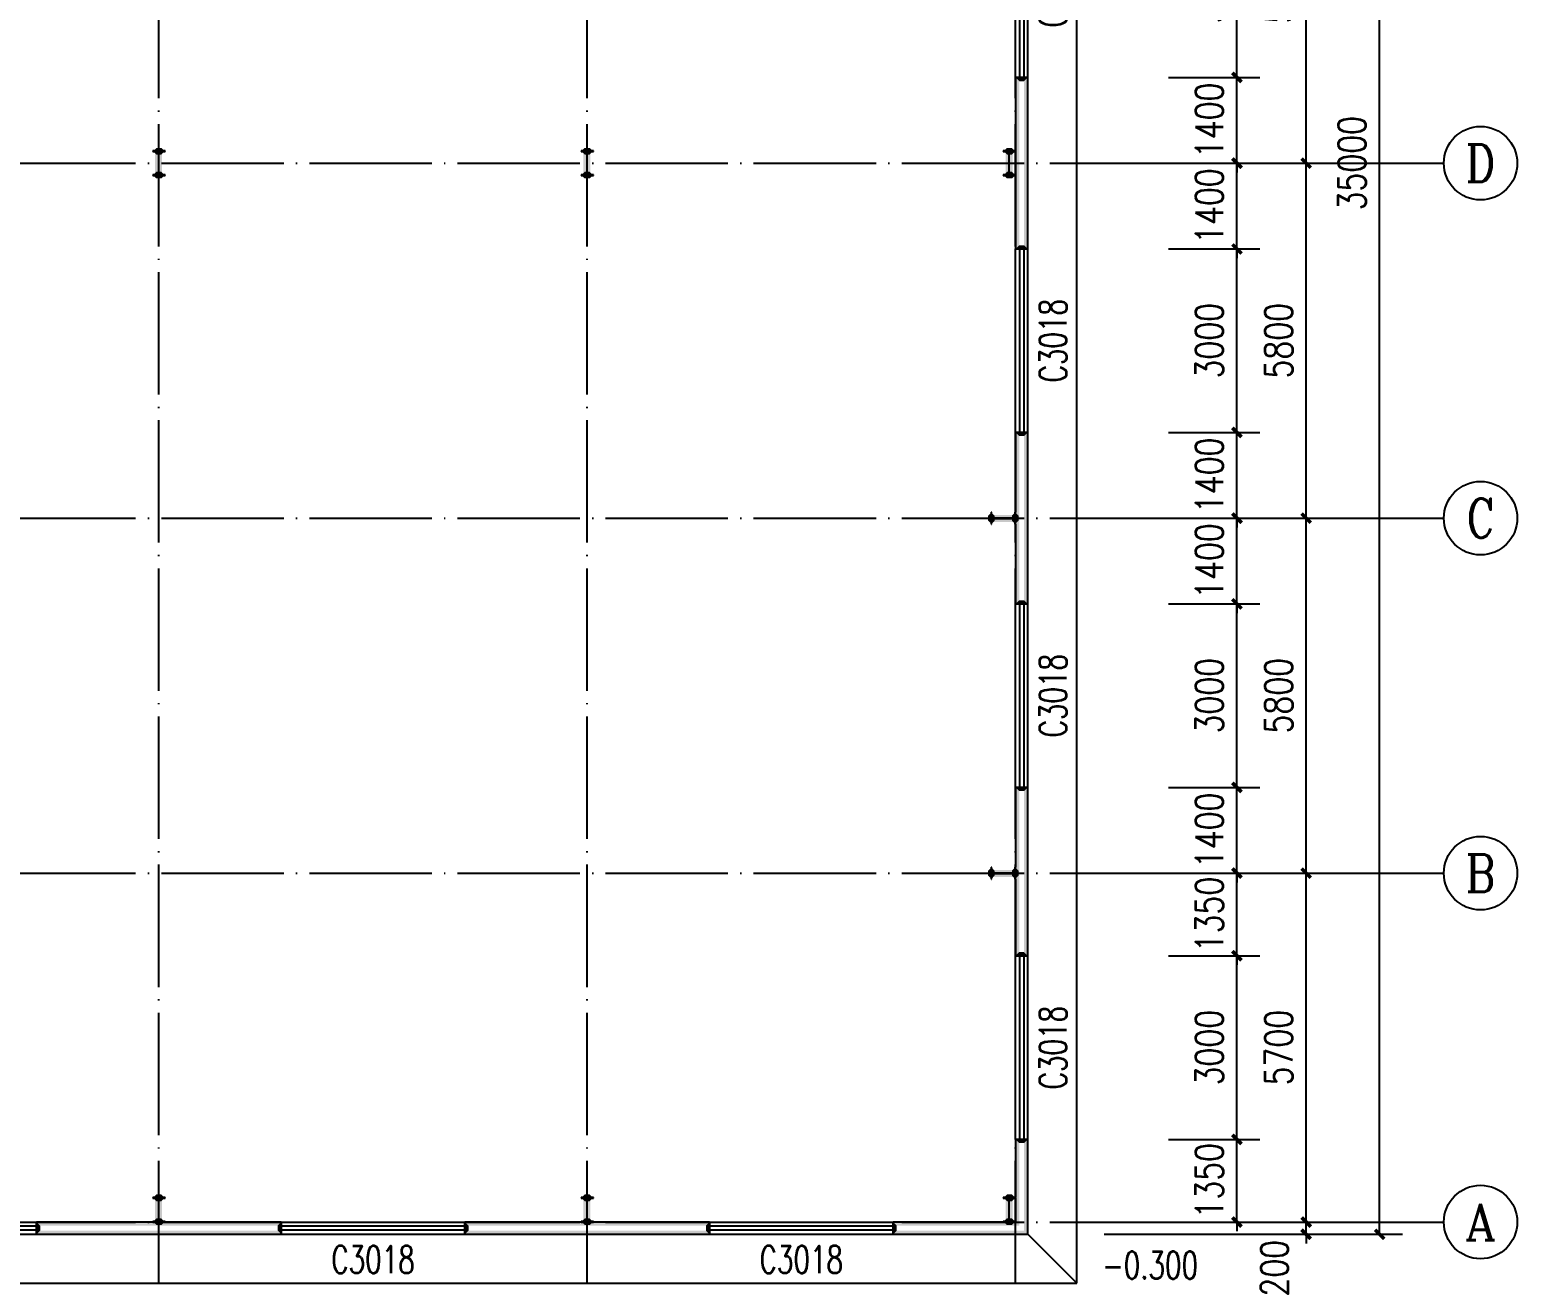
# Model space of a CAD drawing. Extents: x -21908402 to 2004492, y 83987 to 5079726.
# Drawn here: x 1859380 to 1883691, y 347578 to 368058 of the extents above; entities that cross this region are included whole.
import ezdxf
from ezdxf.enums import TextEntityAlignment as Align

# ---------------------------------------------------------------- set-up
doc = ezdxf.new("R2010")
doc.units = 0
doc.header["$LTSCALE"] = 1000
doc.linetypes.add('DOTE', pattern=[2.42, 2, -0.2, 0.02, -0.2])
doc.layers.get('0').update_dxf_attribs({"linetype": 'CONTINUOUS'})
doc.layers.get('DEFPOINTS').update_dxf_attribs({"linetype": 'CONTINUOUS'})
for name, color, linetype in [('AXIS', 3, 'CONTINUOUS'), ('AXIS_TEXT', 7, 'CONTINUOUS'), ('COLUMN', 9, 'CONTINUOUS'), ('DOTE', 1, 'DOTE'), ('GROUND', 2, 'CONTINUOUS'), ('PUB_DIM', 3, 'CONTINUOUS'), ('PUB_TEXT', 7, 'CONTINUOUS'), ('PUB_WALL', 9, 'CONTINUOUS'), ('WALL', 6, 'CONTINUOUS'), ('WINDOW', 94, 'CONTINUOUS'), ('WINDOW_TEXT', 7, 'CONTINUOUS')]:
    doc.layers.add(name, color=color, linetype=linetype)
doc.styles.add('_TCH_AXIS', font='COMPLEX', dxfattribs={"bigfont": 'GBCBIG'})
doc.styles.add('_TCH_DIM', font='SIMPLEX', dxfattribs={"bigfont": 'GBCBIG'})
doc.styles.add('_TCH_WINDOW', font='SIMPLEX', dxfattribs={"bigfont": 'GBCBIG'})
doc.styles.add('COMPLEX', font='COMPLEX')
doc.styles.add('DIM_FONT', font='simplex.shx', dxfattribs={"width": 0.8})
doc.dimstyles.new('DIMN150', dxfattribs={"dimscale": 1.5, "dimtxt": 300, "dimasz": 100, "dimexe": 250, "dimexo": 300, "dimgap": 150, "dimtad": 1, "dimdec": 0, "dimzin": 0, "dimtxsty": 'DIM_FONT', "dimblk": 'ARCHTICK', "dimcen": 0.09, "dimclrt": 7, "dimazin": 3, "dimtfac": 1, "dimtdec": 0, "dimtix": 1, "dimtmove": 0, "dimatfit": 3, "dimtolj": 1, "dimtzin": 0})

# ---------------------------------------------------------------- blocks, each defined once
blk = doc.blocks.new('_ARCHTICK')
at = {"color": 0, "linetype": 'BYBLOCK', "const_width": 0.4}
blk.add_lwpolyline([(-0.5, -0.5), (0.5, 0.5)], dxfattribs=at)
blk = doc.blocks.new('*D325')
at = {"layer": 'DEFPOINTS', "color": 0}
for p in [(1877541, 349928), (1879110, 349928), (1877541, 348578)]:
    blk.add_point(p, dxfattribs=at)
at = {"layer": 'PUB_DIM', "color": 0}
for p, q in [((1879110, 349928), (1879110, 350078)), ((1877991, 349928), (1879485, 349928)), ((1879110, 348578), (1879110, 349928)), ((1877991, 348578), (1879485, 348578)), ((1879110, 348578), (1879110, 348428))]:
    blk.add_line(p, q, dxfattribs=at)
at = {"layer": 'PUB_DIM', "color": 0, "xscale": 150, "yscale": 150, "zscale": 150}
for p, rotation in [((1879110, 349928), 270), ((1879110, 348578), 90)]:
    blk.add_blockref('_ARCHTICK', p, dxfattribs=dict(at, rotation=rotation))
at = {"layer": 'PUB_DIM', "color": 7, "insert": (1878660, 349253), "char_height": 450, "attachment_point": 5, "rotation": 90, "style": 'DIM_FONT'}
blk.add_mtext('\\A1;1350', dxfattribs=at)
blk = doc.blocks.new('*D326')
at = {"layer": 'DEFPOINTS', "color": 0}
for p in [(1877541, 352928), (1879110, 352928), (1877541, 349928)]:
    blk.add_point(p, dxfattribs=at)
at = {"layer": 'PUB_DIM', "color": 0}
for p, q in [((1877991, 352928), (1879485, 352928)), ((1879110, 349928), (1879110, 352928)), ((1877991, 349928), (1879485, 349928))]:
    blk.add_line(p, q, dxfattribs=at)
at = {"layer": 'PUB_DIM', "color": 0, "xscale": 150, "yscale": 150, "zscale": 150}
for p, rotation in [((1879110, 352928), 90), ((1879110, 349928), 270)]:
    blk.add_blockref('_ARCHTICK', p, dxfattribs=dict(at, rotation=rotation))
at = {"layer": 'PUB_DIM', "color": 7, "insert": (1878660, 351428), "char_height": 450, "attachment_point": 5, "rotation": 90, "style": 'DIM_FONT'}
blk.add_mtext('\\A1;3000', dxfattribs=at)
blk = doc.blocks.new('*D327')
at = {"layer": 'DEFPOINTS', "color": 0}
for p in [(1877541, 354278), (1879110, 354278), (1877541, 352928)]:
    blk.add_point(p, dxfattribs=at)
at = {"layer": 'PUB_DIM', "color": 0}
for p, q in [((1877991, 354278), (1879485, 354278)), ((1879110, 354278), (1879110, 354428)), ((1879110, 352928), (1879110, 354278)), ((1877991, 352928), (1879485, 352928)), ((1879110, 352928), (1879110, 352778))]:
    blk.add_line(p, q, dxfattribs=at)
at = {"layer": 'PUB_DIM', "color": 0, "xscale": 150, "yscale": 150, "zscale": 150}
for p, rotation in [((1879110, 354278), 270), ((1879110, 352928), 90)]:
    blk.add_blockref('_ARCHTICK', p, dxfattribs=dict(at, rotation=rotation))
at = {"layer": 'PUB_DIM', "color": 7, "insert": (1878660, 353603), "char_height": 450, "attachment_point": 5, "rotation": 90, "style": 'DIM_FONT'}
blk.add_mtext('\\A1;1350', dxfattribs=at)
blk = doc.blocks.new('*D328')
at = {"layer": 'DEFPOINTS', "color": 0}
for p in [(1877541, 355678), (1879110, 355678), (1877541, 354278)]:
    blk.add_point(p, dxfattribs=at)
at = {"layer": 'PUB_DIM', "color": 0}
for p, q in [((1877991, 355678), (1879485, 355678)), ((1879110, 355678), (1879110, 355828)), ((1879110, 354278), (1879110, 355678)), ((1877991, 354278), (1879485, 354278)), ((1879110, 354278), (1879110, 354128))]:
    blk.add_line(p, q, dxfattribs=at)
at = {"layer": 'PUB_DIM', "color": 0, "xscale": 150, "yscale": 150, "zscale": 150}
for p, rotation in [((1879110, 355678), 270), ((1879110, 354278), 90)]:
    blk.add_blockref('_ARCHTICK', p, dxfattribs=dict(at, rotation=rotation))
at = {"layer": 'PUB_DIM', "color": 7, "insert": (1878660, 354978), "char_height": 450, "attachment_point": 5, "rotation": 90, "style": 'DIM_FONT'}
blk.add_mtext('\\A1;1400', dxfattribs=at)
blk = doc.blocks.new('*D329')
at = {"layer": 'DEFPOINTS', "color": 0}
for p in [(1877541, 358678), (1879110, 358678), (1877541, 355678)]:
    blk.add_point(p, dxfattribs=at)
at = {"layer": 'PUB_DIM', "color": 0}
for p, q in [((1877991, 358678), (1879485, 358678)), ((1879110, 355678), (1879110, 358678)), ((1877991, 355678), (1879485, 355678))]:
    blk.add_line(p, q, dxfattribs=at)
at = {"layer": 'PUB_DIM', "color": 0, "xscale": 150, "yscale": 150, "zscale": 150}
for p, rotation in [((1879110, 358678), 90), ((1879110, 355678), 270)]:
    blk.add_blockref('_ARCHTICK', p, dxfattribs=dict(at, rotation=rotation))
at = {"layer": 'PUB_DIM', "color": 7, "insert": (1878660, 357178), "char_height": 450, "attachment_point": 5, "rotation": 90, "style": 'DIM_FONT'}
blk.add_mtext('\\A1;3000', dxfattribs=at)
blk = doc.blocks.new('*D330')
at = {"layer": 'DEFPOINTS', "color": 0}
for p in [(1877541, 360078), (1879110, 360078), (1877541, 358678)]:
    blk.add_point(p, dxfattribs=at)
at = {"layer": 'PUB_DIM', "color": 0}
for p, q in [((1877991, 360078), (1879485, 360078)), ((1879110, 360078), (1879110, 360228)), ((1879110, 358678), (1879110, 360078)), ((1877991, 358678), (1879485, 358678)), ((1879110, 358678), (1879110, 358528))]:
    blk.add_line(p, q, dxfattribs=at)
at = {"layer": 'PUB_DIM', "color": 0, "xscale": 150, "yscale": 150, "zscale": 150}
for p, rotation in [((1879110, 360078), 270), ((1879110, 358678), 90)]:
    blk.add_blockref('_ARCHTICK', p, dxfattribs=dict(at, rotation=rotation))
at = {"layer": 'PUB_DIM', "color": 7, "insert": (1878660, 359378), "char_height": 450, "attachment_point": 5, "rotation": 90, "style": 'DIM_FONT'}
blk.add_mtext('\\A1;1400', dxfattribs=at)
blk = doc.blocks.new('*D331')
at = {"layer": 'DEFPOINTS', "color": 0}
for p in [(1877541, 361478), (1879110, 361478), (1877541, 360078)]:
    blk.add_point(p, dxfattribs=at)
at = {"layer": 'PUB_DIM', "color": 0}
for p, q in [((1879110, 361478), (1879110, 361628)), ((1877991, 361478), (1879485, 361478)), ((1879110, 360078), (1879110, 361478)), ((1877991, 360078), (1879485, 360078)), ((1879110, 360078), (1879110, 359928))]:
    blk.add_line(p, q, dxfattribs=at)
at = {"layer": 'PUB_DIM', "color": 0, "xscale": 150, "yscale": 150, "zscale": 150}
for p, rotation in [((1879110, 361478), 270), ((1879110, 360078), 90)]:
    blk.add_blockref('_ARCHTICK', p, dxfattribs=dict(at, rotation=rotation))
at = {"layer": 'PUB_DIM', "color": 7, "insert": (1878660, 360778), "char_height": 450, "attachment_point": 5, "rotation": 90, "style": 'DIM_FONT'}
blk.add_mtext('\\A1;1400', dxfattribs=at)
blk = doc.blocks.new('*D332')
at = {"layer": 'DEFPOINTS', "color": 0}
for p in [(1877541, 364478), (1879110, 364478), (1877541, 361478)]:
    blk.add_point(p, dxfattribs=at)
at = {"layer": 'PUB_DIM', "color": 0}
for p, q in [((1877991, 364478), (1879485, 364478)), ((1879110, 361478), (1879110, 364478)), ((1877991, 361478), (1879485, 361478))]:
    blk.add_line(p, q, dxfattribs=at)
at = {"layer": 'PUB_DIM', "color": 0, "xscale": 150, "yscale": 150, "zscale": 150}
for p, rotation in [((1879110, 364478), 90), ((1879110, 361478), 270)]:
    blk.add_blockref('_ARCHTICK', p, dxfattribs=dict(at, rotation=rotation))
at = {"layer": 'PUB_DIM', "color": 7, "insert": (1878660, 362978), "char_height": 450, "attachment_point": 5, "rotation": 90, "style": 'DIM_FONT'}
blk.add_mtext('\\A1;3000', dxfattribs=at)
blk = doc.blocks.new('*D333')
at = {"layer": 'DEFPOINTS', "color": 0}
for p in [(1877541, 365878), (1879110, 365878), (1877541, 364478)]:
    blk.add_point(p, dxfattribs=at)
at = {"layer": 'PUB_DIM', "color": 0}
for p, q in [((1879110, 365878), (1879110, 366028)), ((1877991, 365878), (1879485, 365878)), ((1879110, 364478), (1879110, 365878)), ((1877991, 364478), (1879485, 364478)), ((1879110, 364478), (1879110, 364328))]:
    blk.add_line(p, q, dxfattribs=at)
at = {"layer": 'PUB_DIM', "color": 0, "xscale": 150, "yscale": 150, "zscale": 150}
for p, rotation in [((1879110, 365878), 270), ((1879110, 364478), 90)]:
    blk.add_blockref('_ARCHTICK', p, dxfattribs=dict(at, rotation=rotation))
at = {"layer": 'PUB_DIM', "color": 7, "insert": (1878660, 365178), "char_height": 450, "attachment_point": 5, "rotation": 90, "style": 'DIM_FONT'}
blk.add_mtext('\\A1;1400', dxfattribs=at)
blk = doc.blocks.new('*D334')
at = {"layer": 'DEFPOINTS', "color": 0}
for p in [(1877541, 367278), (1879110, 367278), (1877541, 365878)]:
    blk.add_point(p, dxfattribs=at)
at = {"layer": 'PUB_DIM', "color": 0}
for p, q in [((1879110, 367278), (1879110, 367428)), ((1877991, 367278), (1879485, 367278)), ((1879110, 365878), (1879110, 367278)), ((1877991, 365878), (1879485, 365878)), ((1879110, 365878), (1879110, 365728))]:
    blk.add_line(p, q, dxfattribs=at)
at = {"layer": 'PUB_DIM', "color": 0, "xscale": 150, "yscale": 150, "zscale": 150}
for p, rotation in [((1879110, 367278), 270), ((1879110, 365878), 90)]:
    blk.add_blockref('_ARCHTICK', p, dxfattribs=dict(at, rotation=rotation))
at = {"layer": 'PUB_DIM', "color": 7, "insert": (1878660, 366578), "char_height": 450, "attachment_point": 5, "rotation": 90, "style": 'DIM_FONT'}
blk.add_mtext('\\A1;1400', dxfattribs=at)
blk = doc.blocks.new('*D335')
at = {"layer": 'DEFPOINTS', "color": 0}
for p in [(1877541, 370278), (1879110, 370278), (1877541, 367278)]:
    blk.add_point(p, dxfattribs=at)
at = {"layer": 'PUB_DIM', "color": 0}
for p, q in [((1877991, 370278), (1879485, 370278)), ((1879110, 367278), (1879110, 370278)), ((1877991, 367278), (1879485, 367278))]:
    blk.add_line(p, q, dxfattribs=at)
at = {"layer": 'PUB_DIM', "color": 0, "xscale": 150, "yscale": 150, "zscale": 150}
for p, rotation in [((1879110, 370278), 90), ((1879110, 367278), 270)]:
    blk.add_blockref('_ARCHTICK', p, dxfattribs=dict(at, rotation=rotation))
at = {"layer": 'PUB_DIM', "color": 7, "insert": (1878660, 368778), "char_height": 450, "attachment_point": 5, "rotation": 90, "style": 'DIM_FONT'}
blk.add_mtext('\\A1;3000', dxfattribs=at)
blk = doc.blocks.new('*D370')
at = {"layer": 'AXIS', "color": 0}
for p, q in [((1880241, 348578), (1880241, 348728)), ((1876941, 348578), (1880616, 348578)), ((1876941, 348378), (1880616, 348378)), ((1880241, 348378), (1880241, 348578)), ((1880241, 348378), (1880241, 348228))]:
    blk.add_line(p, q, dxfattribs=at)
at = {"layer": 'DEFPOINTS', "color": 0}
for p in [(1876491, 348578), (1876491, 348378), (1880241, 348578)]:
    blk.add_point(p, dxfattribs=at)
at = {"layer": 'AXIS', "color": 0, "xscale": 150, "yscale": 150, "zscale": 150}
for p, rotation in [((1880241, 348578), 270), ((1880241, 348378), 90)]:
    blk.add_blockref('_ARCHTICK', p, dxfattribs=dict(at, rotation=rotation))
at = {"layer": 'AXIS', "color": 7, "insert": (1879723, 347823), "char_height": 450, "attachment_point": 5, "rotation": 90, "style": 'DIM_FONT'}
blk.add_mtext('\\A1;200', dxfattribs=at)
blk = doc.blocks.new('*D371')
at = {"layer": 'AXIS', "color": 0}
for p, q in [((1876941, 354278), (1880616, 354278)), ((1880241, 348578), (1880241, 354278)), ((1876941, 348578), (1880616, 348578))]:
    blk.add_line(p, q, dxfattribs=at)
at = {"layer": 'DEFPOINTS', "color": 0}
for p in [(1876491, 354278), (1880241, 354278), (1876491, 348578)]:
    blk.add_point(p, dxfattribs=at)
at = {"layer": 'AXIS', "color": 0, "xscale": 150, "yscale": 150, "zscale": 150}
for p, rotation in [((1880241, 354278), 90), ((1880241, 348578), 270)]:
    blk.add_blockref('_ARCHTICK', p, dxfattribs=dict(at, rotation=rotation))
at = {"layer": 'AXIS', "color": 7, "insert": (1879791, 351428), "char_height": 450, "attachment_point": 5, "rotation": 90, "style": 'DIM_FONT'}
blk.add_mtext('\\A1;5700', dxfattribs=at)
blk = doc.blocks.new('*D372')
at = {"layer": 'AXIS', "color": 0}
for p, q in [((1876941, 360078), (1880616, 360078)), ((1880241, 354278), (1880241, 360078)), ((1876941, 354278), (1880616, 354278))]:
    blk.add_line(p, q, dxfattribs=at)
at = {"layer": 'DEFPOINTS', "color": 0}
for p in [(1876491, 360078), (1880241, 360078), (1876491, 354278)]:
    blk.add_point(p, dxfattribs=at)
at = {"layer": 'AXIS', "color": 0, "xscale": 150, "yscale": 150, "zscale": 150}
for p, rotation in [((1880241, 360078), 90), ((1880241, 354278), 270)]:
    blk.add_blockref('_ARCHTICK', p, dxfattribs=dict(at, rotation=rotation))
at = {"layer": 'AXIS', "color": 7, "insert": (1879791, 357178), "char_height": 450, "attachment_point": 5, "rotation": 90, "style": 'DIM_FONT'}
blk.add_mtext('\\A1;5800', dxfattribs=at)
blk = doc.blocks.new('*D373')
at = {"layer": 'AXIS', "color": 0}
for p, q in [((1876941, 365878), (1880616, 365878)), ((1880241, 360078), (1880241, 365878)), ((1876941, 360078), (1880616, 360078))]:
    blk.add_line(p, q, dxfattribs=at)
at = {"layer": 'DEFPOINTS', "color": 0}
for p in [(1876491, 365878), (1880241, 365878), (1876491, 360078)]:
    blk.add_point(p, dxfattribs=at)
at = {"layer": 'AXIS', "color": 0, "xscale": 150, "yscale": 150, "zscale": 150}
for p, rotation in [((1880241, 365878), 90), ((1880241, 360078), 270)]:
    blk.add_blockref('_ARCHTICK', p, dxfattribs=dict(at, rotation=rotation))
at = {"layer": 'AXIS', "color": 7, "insert": (1879791, 362978), "char_height": 450, "attachment_point": 5, "rotation": 90, "style": 'DIM_FONT'}
blk.add_mtext('\\A1;5800', dxfattribs=at)
blk = doc.blocks.new('*D374')
at = {"layer": 'AXIS', "color": 0}
for p, q in [((1876941, 371678), (1880616, 371678)), ((1880241, 365878), (1880241, 371678)), ((1876941, 365878), (1880616, 365878))]:
    blk.add_line(p, q, dxfattribs=at)
at = {"layer": 'DEFPOINTS', "color": 0}
for p in [(1876491, 371678), (1880241, 371678), (1876491, 365878)]:
    blk.add_point(p, dxfattribs=at)
at = {"layer": 'AXIS', "color": 0, "xscale": 150, "yscale": 150, "zscale": 150}
for p, rotation in [((1880241, 371678), 90), ((1880241, 365878), 270)]:
    blk.add_blockref('_ARCHTICK', p, dxfattribs=dict(at, rotation=rotation))
at = {"layer": 'AXIS', "color": 7, "insert": (1879791, 368778), "char_height": 450, "attachment_point": 5, "rotation": 90, "style": 'DIM_FONT'}
blk.add_mtext('\\A1;5800', dxfattribs=at)
blk = doc.blocks.new('*D378')
at = {"layer": 'AXIS', "color": 0}
for p, q in [((1876941, 383378), (1881816, 383378)), ((1881441, 348378), (1881441, 383378)), ((1876941, 348378), (1881816, 348378))]:
    blk.add_line(p, q, dxfattribs=at)
at = {"layer": 'DEFPOINTS', "color": 0}
for p in [(1876491, 383378), (1881441, 383378), (1876491, 348378)]:
    blk.add_point(p, dxfattribs=at)
at = {"layer": 'AXIS', "color": 0, "xscale": 150, "yscale": 150, "zscale": 150}
for p, rotation in [((1881441, 383378), 90), ((1881441, 348378), 270)]:
    blk.add_blockref('_ARCHTICK', p, dxfattribs=dict(at, rotation=rotation))
at = {"layer": 'AXIS', "color": 7, "insert": (1880991, 365878), "char_height": 450, "attachment_point": 5, "rotation": 90, "style": 'DIM_FONT'}
blk.add_mtext('\\A1;35000', dxfattribs=at)
blk = doc.blocks.new('_AXISO')
blk.add_circle((0, 0), 0.5)
at = {"layer": 'AXIS_TEXT', "style": 'COMPLEX', "width": 1.041667}
blk.add_attdef('A', text='', height=0.56, dxfattribs=at).set_placement((-0.25, -0.28), (0.25, -0.28), align=Align.FIT)
blk = doc.blocks.new('$WINLIB2D$00000001')
at = {"color": 0}
for points in [[(-0.5, 0.5), (-0.5, -0.5)], [(-0.5, 0.5), (0.5, 0.5)], [(0.5, -0.5), (0.5, 0.5)], [(0.5, 0.1667), (-0.5, 0.1667)], [(0.5, -0.1667), (-0.5, -0.1667)], [(-0.5, -0.5), (0.5, -0.5)]]:
    blk.add_lwpolyline(points, dxfattribs=at)

msp = doc.modelspace()

# ---------------------------------------------------------------- hatches: boundary and pattern name
at = {"layer": 'COLUMN'}
for points in [[(1861391, 366078.4), (1861391, 366068.4), (1861451, 366128.4), (1861451, 366018.4)], [(1861391, 366068.4), (1861478.8, 366068.4), (1861503.7, 366128.4), (1861451, 366128.4)], [(1861489.8, 366063.4), (1861494.8, 366068.4), (1861470, 366128.4), (1861429.8, 366088.3)], [(1861494.8, 366068.4), (1861591, 366068.4), (1861531, 366128.4), (1861470, 366128.4)], [(1861478.8, 366068.4), (1861483.8, 366063.4), (1861543.8, 366088.3), (1861503.7, 366128.4)], [(1861591, 366068.4), (1861591, 366078.4), (1861531, 366018.4), (1861531, 366128.4)], [(1868391, 366078.4), (1868391, 366068.4), (1868451, 366128.4), (1868451, 366018.4)], [(1868391, 366068.4), (1868478.8, 366068.4), (1868503.7, 366128.4), (1868451, 366128.4)], [(1868489.8, 366063.4), (1868494.8, 366068.4), (1868470, 366128.4), (1868429.8, 366088.3)], [(1868494.8, 366068.4), (1868591, 366068.4), (1868531, 366128.4), (1868470, 366128.4)], [(1868478.8, 366068.4), (1868483.8, 366063.4), (1868543.8, 366088.3), (1868503.7, 366128.4)], [(1868591, 366068.4), (1868591, 366078.4), (1868531, 366018.4), (1868531, 366128.4)], [(1875291, 366078.4), (1875291, 366068.4), (1875351, 366128.4), (1875351, 366018.4)], [(1875291, 366068.4), (1875378.8, 366068.4), (1875403.7, 366128.4), (1875351, 366128.4)], [(1875389.8, 366063.4), (1875394.8, 366068.4), (1875370, 366128.4), (1875329.8, 366088.3)], [(1875394.8, 366068.4), (1875491, 366068.4), (1875431, 366128.4), (1875370, 366128.4)], [(1875378.8, 366068.4), (1875383.8, 366063.4), (1875443.8, 366088.3), (1875403.7, 366128.4)], [(1875491, 366068.4), (1875491, 366078.4), (1875431, 366018.4), (1875431, 366128.4)], [(1861591, 366078.4), (1861391, 366078.4), (1861451, 366018.4), (1861531, 366018.4)], [(1861489.8, 365693.4), (1861489.8, 366063.4), (1861429.8, 366088.3), (1861429.8, 365668.6)], [(1861483.8, 366063.4), (1861483.8, 365693.4), (1861543.8, 365668.6), (1861543.8, 366088.3)], [(1868591, 366078.4), (1868391, 366078.4), (1868451, 366018.4), (1868531, 366018.4)], [(1868489.8, 365693.4), (1868489.8, 366063.4), (1868429.8, 366088.3), (1868429.8, 365668.6)], [(1868483.8, 366063.4), (1868483.8, 365693.4), (1868543.8, 365668.6), (1868543.8, 366088.3)], [(1875491, 366078.4), (1875291, 366078.4), (1875351, 366018.4), (1875431, 366018.4)], [(1875389.8, 365693.4), (1875389.8, 366063.4), (1875329.8, 366088.3), (1875329.8, 365668.6)], [(1875383.8, 366063.4), (1875383.8, 365693.4), (1875443.8, 365668.6), (1875443.8, 366088.3)], [(1861391, 365678.4), (1861591, 365678.4), (1861531, 365738.4), (1861451, 365738.4)], [(1861391, 365688.4), (1861391, 365678.4), (1861451, 365738.4), (1861451, 365628.4)], [(1861478.8, 365688.4), (1861391, 365688.4), (1861451, 365628.4), (1861503.7, 365628.4)], [(1861494.8, 365688.4), (1861489.8, 365693.4), (1861429.8, 365668.6), (1861470, 365628.4)], [(1861591, 365688.4), (1861494.8, 365688.4), (1861470, 365628.4), (1861531, 365628.4)], [(1861483.8, 365693.4), (1861478.8, 365688.4), (1861503.7, 365628.4), (1861543.8, 365668.6)], [(1861591, 365678.4), (1861591, 365688.4), (1861531, 365628.4), (1861531, 365738.4)], [(1868391, 365678.4), (1868591, 365678.4), (1868531, 365738.4), (1868451, 365738.4)], [(1868391, 365688.4), (1868391, 365678.4), (1868451, 365738.4), (1868451, 365628.4)], [(1868478.8, 365688.4), (1868391, 365688.4), (1868451, 365628.4), (1868503.7, 365628.4)], [(1868494.8, 365688.4), (1868489.8, 365693.4), (1868429.8, 365668.6), (1868470, 365628.4)], [(1868591, 365688.4), (1868494.8, 365688.4), (1868470, 365628.4), (1868531, 365628.4)], [(1868483.8, 365693.4), (1868478.8, 365688.4), (1868503.7, 365628.4), (1868543.8, 365668.6)], [(1868591, 365678.4), (1868591, 365688.4), (1868531, 365628.4), (1868531, 365738.4)], [(1875291, 365678.4), (1875491, 365678.4), (1875431, 365738.4), (1875351, 365738.4)], [(1875291, 365688.4), (1875291, 365678.4), (1875351, 365738.4), (1875351, 365628.4)], [(1875378.8, 365688.4), (1875291, 365688.4), (1875351, 365628.4), (1875403.7, 365628.4)], [(1875394.8, 365688.4), (1875389.8, 365693.4), (1875329.8, 365668.6), (1875370, 365628.4)], [(1875491, 365688.4), (1875394.8, 365688.4), (1875370, 365628.4), (1875431, 365628.4)], [(1875383.8, 365693.4), (1875378.8, 365688.4), (1875403.7, 365628.4), (1875443.8, 365668.6)], [(1875491, 365678.4), (1875491, 365688.4), (1875431, 365628.4), (1875431, 365738.4)], [(1875101, 360082.3), (1875101, 360178.4), (1875041, 360118.4), (1875041, 360057.4)], [(1875101, 360178.4), (1875091, 360178.4), (1875151, 360118.4), (1875041, 360118.4)], [(1875101, 360066.3), (1875106, 360071.3), (1875081.1, 360131.3), (1875041, 360091.1)], [(1875101, 359978.4), (1875101, 360066.3), (1875041, 360091.1), (1875041, 360038.4)], [(1875106, 360077.3), (1875101, 360082.3), (1875041, 360057.4), (1875081.1, 360017.3)], [(1875106, 360071.3), (1875476, 360071.3), (1875500.8, 360131.3), (1875081.1, 360131.3)], [(1875476, 360077.3), (1875106, 360077.3), (1875081.1, 360017.3), (1875500.8, 360017.3)], [(1875091, 360178.4), (1875091, 359978.4), (1875151, 360038.4), (1875151, 360118.4)], [(1875491, 359978.4), (1875491, 360178.4), (1875431, 360118.4), (1875431, 360038.4)], [(1875491, 360178.4), (1875481, 360178.4), (1875541, 360118.4), (1875431, 360118.4)], [(1875476, 360071.3), (1875481, 360066.3), (1875541, 360091.1), (1875500.8, 360131.3)], [(1875481, 360082.3), (1875476, 360077.3), (1875500.8, 360017.3), (1875541, 360057.4)], [(1875481, 360178.4), (1875481, 360082.3), (1875541, 360057.4), (1875541, 360118.4)], [(1875481, 360066.3), (1875481, 359978.4), (1875541, 360038.4), (1875541, 360091.1)], [(1875091, 359978.4), (1875101, 359978.4), (1875041, 360038.4), (1875151, 360038.4)], [(1875481, 359978.4), (1875491, 359978.4), (1875431, 360038.4), (1875541, 360038.4)], [(1875101, 354282.3), (1875101, 354378.4), (1875041, 354318.4), (1875041, 354257.4)], [(1875101, 354378.4), (1875091, 354378.4), (1875151, 354318.4), (1875041, 354318.4)], [(1875101, 354266.3), (1875106, 354271.3), (1875081.1, 354331.3), (1875041, 354291.1)], [(1875101, 354178.4), (1875101, 354266.3), (1875041, 354291.1), (1875041, 354238.4)], [(1875106, 354277.3), (1875101, 354282.3), (1875041, 354257.4), (1875081.1, 354217.3)], [(1875091, 354178.4), (1875101, 354178.4), (1875041, 354238.4), (1875151, 354238.4)], [(1875106, 354271.3), (1875476, 354271.3), (1875500.8, 354331.3), (1875081.1, 354331.3)], [(1875476, 354277.3), (1875106, 354277.3), (1875081.1, 354217.3), (1875500.8, 354217.3)], [(1875091, 354378.4), (1875091, 354178.4), (1875151, 354238.4), (1875151, 354318.4)], [(1875491, 354178.4), (1875491, 354378.4), (1875431, 354318.4), (1875431, 354238.4)], [(1875491, 354378.4), (1875481, 354378.4), (1875541, 354318.4), (1875431, 354318.4)], [(1875481, 354178.4), (1875491, 354178.4), (1875431, 354238.4), (1875541, 354238.4)], [(1875476, 354271.3), (1875481, 354266.3), (1875541, 354291.1), (1875500.8, 354331.3)], [(1875481, 354282.3), (1875476, 354277.3), (1875500.8, 354217.3), (1875541, 354257.4)], [(1875481, 354378.4), (1875481, 354282.3), (1875541, 354257.4), (1875541, 354318.4)], [(1875481, 354266.3), (1875481, 354178.4), (1875541, 354238.4), (1875541, 354291.1)], [(1861391, 348978.4), (1861391, 348968.4), (1861451, 349028.4), (1861451, 348918.4)], [(1861391, 348968.4), (1861478.8, 348968.4), (1861503.7, 349028.4), (1861451, 349028.4)], [(1861591, 348978.4), (1861391, 348978.4), (1861451, 348918.4), (1861531, 348918.4)], [(1861489.8, 348963.4), (1861494.8, 348968.4), (1861470, 349028.4), (1861429.8, 348988.3)], [(1861489.8, 348593.4), (1861489.8, 348963.4), (1861429.8, 348988.3), (1861429.8, 348568.6)], [(1861494.8, 348968.4), (1861591, 348968.4), (1861531, 349028.4), (1861470, 349028.4)], [(1861478.8, 348968.4), (1861483.8, 348963.4), (1861543.8, 348988.3), (1861503.7, 349028.4)], [(1861483.8, 348963.4), (1861483.8, 348593.4), (1861543.8, 348568.6), (1861543.8, 348988.3)], [(1861591, 348968.4), (1861591, 348978.4), (1861531, 348918.4), (1861531, 349028.4)], [(1868391, 348978.4), (1868391, 348968.4), (1868451, 349028.4), (1868451, 348918.4)], [(1868391, 348968.4), (1868478.8, 348968.4), (1868503.7, 349028.4), (1868451, 349028.4)], [(1868591, 348978.4), (1868391, 348978.4), (1868451, 348918.4), (1868531, 348918.4)], [(1868489.8, 348963.4), (1868494.8, 348968.4), (1868470, 349028.4), (1868429.8, 348988.3)], [(1868489.8, 348593.4), (1868489.8, 348963.4), (1868429.8, 348988.3), (1868429.8, 348568.6)], [(1868494.8, 348968.4), (1868591, 348968.4), (1868531, 349028.4), (1868470, 349028.4)], [(1868478.8, 348968.4), (1868483.8, 348963.4), (1868543.8, 348988.3), (1868503.7, 349028.4)], [(1868483.8, 348963.4), (1868483.8, 348593.4), (1868543.8, 348568.6), (1868543.8, 348988.3)], [(1868591, 348968.4), (1868591, 348978.4), (1868531, 348918.4), (1868531, 349028.4)], [(1875291, 348978.4), (1875291, 348968.4), (1875351, 349028.4), (1875351, 348918.4)], [(1875291, 348968.4), (1875378.8, 348968.4), (1875403.7, 349028.4), (1875351, 349028.4)], [(1875491, 348978.4), (1875291, 348978.4), (1875351, 348918.4), (1875431, 348918.4)], [(1875389.8, 348963.4), (1875394.8, 348968.4), (1875370, 349028.4), (1875329.8, 348988.3)], [(1875389.8, 348593.4), (1875389.8, 348963.4), (1875329.8, 348988.3), (1875329.8, 348568.6)], [(1875394.8, 348968.4), (1875491, 348968.4), (1875431, 349028.4), (1875370, 349028.4)], [(1875378.8, 348968.4), (1875383.8, 348963.4), (1875443.8, 348988.3), (1875403.7, 349028.4)], [(1875383.8, 348963.4), (1875383.8, 348593.4), (1875443.8, 348568.6), (1875443.8, 348988.3)], [(1875491, 348968.4), (1875491, 348978.4), (1875431, 348918.4), (1875431, 349028.4)], [(1861391, 348578.4), (1861591, 348578.4), (1861531, 348638.4), (1861451, 348638.4)], [(1861391, 348588.4), (1861391, 348578.4), (1861451, 348638.4), (1861451, 348528.4)], [(1861591, 348578.4), (1861591, 348588.4), (1861531, 348528.4), (1861531, 348638.4)], [(1868391, 348578.4), (1868591, 348578.4), (1868531, 348638.4), (1868451, 348638.4)], [(1868391, 348588.4), (1868391, 348578.4), (1868451, 348638.4), (1868451, 348528.4)], [(1868591, 348578.4), (1868591, 348588.4), (1868531, 348528.4), (1868531, 348638.4)], [(1875291, 348578.4), (1875491, 348578.4), (1875431, 348638.4), (1875351, 348638.4)], [(1875291, 348588.4), (1875291, 348578.4), (1875351, 348638.4), (1875351, 348528.4)], [(1875491, 348578.4), (1875491, 348588.4), (1875431, 348528.4), (1875431, 348638.4)], [(1861478.8, 348588.4), (1861391, 348588.4), (1861451, 348528.4), (1861503.7, 348528.4)], [(1861494.8, 348588.4), (1861489.8, 348593.4), (1861429.8, 348568.6), (1861470, 348528.4)], [(1861591, 348588.4), (1861494.8, 348588.4), (1861470, 348528.4), (1861531, 348528.4)], [(1861483.8, 348593.4), (1861478.8, 348588.4), (1861503.7, 348528.4), (1861543.8, 348568.6)], [(1868478.8, 348588.4), (1868391, 348588.4), (1868451, 348528.4), (1868503.7, 348528.4)], [(1868494.8, 348588.4), (1868489.8, 348593.4), (1868429.8, 348568.6), (1868470, 348528.4)], [(1868591, 348588.4), (1868494.8, 348588.4), (1868470, 348528.4), (1868531, 348528.4)], [(1868483.8, 348593.4), (1868478.8, 348588.4), (1868503.7, 348528.4), (1868543.8, 348568.6)], [(1875378.8, 348588.4), (1875291, 348588.4), (1875351, 348528.4), (1875403.7, 348528.4)], [(1875394.8, 348588.4), (1875389.8, 348593.4), (1875329.8, 348568.6), (1875370, 348528.4)], [(1875491, 348588.4), (1875394.8, 348588.4), (1875370, 348528.4), (1875431, 348528.4)], [(1875383.8, 348593.4), (1875378.8, 348588.4), (1875403.7, 348528.4), (1875443.8, 348568.6)]]:
    msp.add_hatch(color=256, dxfattribs=at).paths.add_polyline_path(points)
at = {"layer": 'PUB_WALL'}
for points in [[(1875691, 367278.4), (1875491, 367278.4), (1875551, 367218.4), (1875631, 367218.4)], [(1875491, 367278.4), (1875491, 364478.4), (1875551, 364538.4), (1875551, 367218.4)], [(1875691, 364478.4), (1875691, 367278.4), (1875631, 367218.4), (1875631, 364538.4)], [(1875491, 364478.4), (1875691, 364478.4), (1875631, 364538.4), (1875551, 364538.4)], [(1875691, 361478.4), (1875491, 361478.4), (1875551, 361418.4), (1875631, 361418.4)], [(1875491, 361478.4), (1875491, 360076.3), (1875551, 360076.3), (1875551, 361418.4)], [(1875691, 360076.3), (1875691, 361478.4), (1875631, 361418.4), (1875631, 360076.3)], [(1875491, 360076.3), (1875491, 358678.4), (1875551, 358738.4), (1875551, 360076.3)], [(1875691, 358678.4), (1875691, 360076.3), (1875631, 360076.3), (1875631, 358738.4)], [(1875491, 358678.4), (1875691, 358678.4), (1875631, 358738.4), (1875551, 358738.4)], [(1875691, 355678.4), (1875491, 355678.4), (1875551, 355618.4), (1875631, 355618.4)], [(1875491, 355678.4), (1875491, 354276.3), (1875551, 354276.3), (1875551, 355618.4)], [(1875691, 354276.3), (1875691, 355678.4), (1875631, 355618.4), (1875631, 354276.3)], [(1875491, 354276.3), (1875491, 352928.4), (1875551, 352988.4), (1875551, 354276.3)], [(1875691, 352928.4), (1875691, 354276.3), (1875631, 354276.3), (1875631, 352988.4)], [(1875491, 352928.4), (1875691, 352928.4), (1875631, 352988.4), (1875551, 352988.4)], [(1875691, 349928.4), (1875491, 349928.4), (1875551, 349868.4), (1875631, 349868.4)], [(1875491, 349928.4), (1875491, 348578.4), (1875551, 348518.4), (1875551, 349868.4)], [(1875691, 348378.4), (1875691, 349928.4), (1875631, 349868.4), (1875631, 348438.4)], [(1861488.9, 348578.4), (1859491, 348578.4), (1859551, 348518.4), (1861488.9, 348518.4)], [(1859491, 348578.4), (1859491, 348378.4), (1859551, 348438.4), (1859551, 348518.4)], [(1859491, 348378.4), (1861488.9, 348378.4), (1861488.9, 348438.4), (1859551, 348438.4)], [(1863491, 348578.4), (1861488.9, 348578.4), (1861488.9, 348518.4), (1863431, 348518.4)], [(1861488.9, 348378.4), (1863491, 348378.4), (1863431, 348438.4), (1861488.9, 348438.4)], [(1863491, 348378.4), (1863491, 348578.4), (1863431, 348518.4), (1863431, 348438.4)], [(1868488.9, 348578.4), (1866491, 348578.4), (1866551, 348518.4), (1868488.9, 348518.4)], [(1866491, 348578.4), (1866491, 348378.4), (1866551, 348438.4), (1866551, 348518.4)], [(1866491, 348378.4), (1868488.9, 348378.4), (1868488.9, 348438.4), (1866551, 348438.4)], [(1870491, 348578.4), (1868488.9, 348578.4), (1868488.9, 348518.4), (1870431, 348518.4)], [(1868488.9, 348378.4), (1870491, 348378.4), (1870431, 348438.4), (1868488.9, 348438.4)], [(1870491, 348378.4), (1870491, 348578.4), (1870431, 348518.4), (1870431, 348438.4)], [(1875491, 348578.4), (1873491, 348578.4), (1873551, 348518.4), (1875551, 348518.4)], [(1873491, 348578.4), (1873491, 348378.4), (1873551, 348438.4), (1873551, 348518.4)], [(1873491, 348378.4), (1875691, 348378.4), (1875631, 348438.4), (1873551, 348438.4)]]:
    msp.add_hatch(color=256, dxfattribs=at).paths.add_polyline_path(points)

# ---------------------------------------------------------------- linework, layer by layer
at = {"layer": 'AXIS'}
for p, q in [((1876491, 365878.4), (1882491, 365878.4)), ((1876491, 360078.4), (1882491, 360078.4)), ((1876491, 354278.4), (1882491, 354278.4)), ((1876491, 348578.4), (1882491, 348578.4))]:
    msp.add_line(p, q, dxfattribs=at)
at = {"layer": 'COLUMN'}
for p, q in [((1861591, 366078.4), (1861391, 366078.4)), ((1861391, 366078.4), (1861391, 366068.4)), ((1861391, 366068.4), (1861478.8, 366068.4)), ((1861478.8, 366068.4), (1861483.8, 366063.4)), ((1861483.8, 366063.4), (1861483.8, 365693.4)), ((1861489.8, 366063.4), (1861494.8, 366068.4)), ((1861489.8, 365693.4), (1861489.8, 366063.4)), ((1861494.8, 366068.4), (1861591, 366068.4)), ((1861591, 366068.4), (1861591, 366078.4)), ((1868591, 366078.4), (1868391, 366078.4)), ((1868391, 366078.4), (1868391, 366068.4)), ((1868391, 366068.4), (1868478.8, 366068.4)), ((1868478.8, 366068.4), (1868483.8, 366063.4)), ((1868483.8, 366063.4), (1868483.8, 365693.4)), ((1868489.8, 366063.4), (1868494.8, 366068.4)), ((1868489.8, 365693.4), (1868489.8, 366063.4)), ((1868494.8, 366068.4), (1868591, 366068.4)), ((1868591, 366068.4), (1868591, 366078.4)), ((1875491, 366078.4), (1875291, 366078.4)), ((1875291, 366078.4), (1875291, 366068.4)), ((1875291, 366068.4), (1875378.8, 366068.4)), ((1875378.8, 366068.4), (1875383.8, 366063.4)), ((1875383.8, 366063.4), (1875383.8, 365693.4)), ((1875389.8, 366063.4), (1875394.8, 366068.4)), ((1875389.8, 365693.4), (1875389.8, 366063.4)), ((1875394.8, 366068.4), (1875491, 366068.4)), ((1875491, 366068.4), (1875491, 366078.4)), ((1861478.8, 365688.4), (1861391, 365688.4)), ((1861391, 365688.4), (1861391, 365678.4)), ((1861391, 365678.4), (1861591, 365678.4)), ((1861483.8, 365693.4), (1861478.8, 365688.4)), ((1861494.8, 365688.4), (1861489.8, 365693.4)), ((1861591, 365688.4), (1861494.8, 365688.4)), ((1861591, 365678.4), (1861591, 365688.4)), ((1868478.8, 365688.4), (1868391, 365688.4)), ((1868391, 365688.4), (1868391, 365678.4)), ((1868391, 365678.4), (1868591, 365678.4)), ((1868483.8, 365693.4), (1868478.8, 365688.4)), ((1868494.8, 365688.4), (1868489.8, 365693.4)), ((1868591, 365688.4), (1868494.8, 365688.4)), ((1868591, 365678.4), (1868591, 365688.4)), ((1875378.8, 365688.4), (1875291, 365688.4)), ((1875291, 365688.4), (1875291, 365678.4)), ((1875291, 365678.4), (1875491, 365678.4)), ((1875383.8, 365693.4), (1875378.8, 365688.4)), ((1875394.8, 365688.4), (1875389.8, 365693.4)), ((1875491, 365688.4), (1875394.8, 365688.4)), ((1875491, 365678.4), (1875491, 365688.4)), ((1875101, 360178.4), (1875091, 360178.4)), ((1875091, 360178.4), (1875091, 359978.4)), ((1875101, 360082.3), (1875101, 360178.4)), ((1875106, 360077.3), (1875101, 360082.3)), ((1875101, 360066.3), (1875106, 360071.3)), ((1875101, 359978.4), (1875101, 360066.3)), ((1875476, 360077.3), (1875106, 360077.3)), ((1875106, 360071.3), (1875476, 360071.3)), ((1875481, 360082.3), (1875476, 360077.3)), ((1875476, 360071.3), (1875481, 360066.3)), ((1875491, 360178.4), (1875481, 360178.4)), ((1875481, 360178.4), (1875481, 360082.3)), ((1875481, 360066.3), (1875481, 359978.4)), ((1875491, 359978.4), (1875491, 360178.4)), ((1875091, 359978.4), (1875101, 359978.4)), ((1875481, 359978.4), (1875491, 359978.4)), ((1875101, 354378.4), (1875091, 354378.4)), ((1875091, 354378.4), (1875091, 354178.4)), ((1875101, 354282.3), (1875101, 354378.4)), ((1875106, 354277.3), (1875101, 354282.3)), ((1875101, 354266.3), (1875106, 354271.3)), ((1875101, 354178.4), (1875101, 354266.3)), ((1875476, 354277.3), (1875106, 354277.3)), ((1875106, 354271.3), (1875476, 354271.3)), ((1875481, 354282.3), (1875476, 354277.3)), ((1875476, 354271.3), (1875481, 354266.3)), ((1875491, 354378.4), (1875481, 354378.4)), ((1875481, 354378.4), (1875481, 354282.3)), ((1875481, 354266.3), (1875481, 354178.4)), ((1875491, 354178.4), (1875491, 354378.4)), ((1875091, 354178.4), (1875101, 354178.4)), ((1875481, 354178.4), (1875491, 354178.4)), ((1861591, 348978.4), (1861391, 348978.4)), ((1861391, 348978.4), (1861391, 348968.4)), ((1861391, 348968.4), (1861478.8, 348968.4)), ((1861478.8, 348968.4), (1861483.8, 348963.4)), ((1861483.8, 348963.4), (1861483.8, 348593.4)), ((1861489.8, 348963.4), (1861494.8, 348968.4)), ((1861489.8, 348593.4), (1861489.8, 348963.4)), ((1861494.8, 348968.4), (1861591, 348968.4)), ((1861591, 348968.4), (1861591, 348978.4)), ((1868591, 348978.4), (1868391, 348978.4)), ((1868391, 348978.4), (1868391, 348968.4)), ((1868391, 348968.4), (1868478.8, 348968.4)), ((1868478.8, 348968.4), (1868483.8, 348963.4)), ((1868483.8, 348963.4), (1868483.8, 348593.4)), ((1868489.8, 348963.4), (1868494.8, 348968.4)), ((1868489.8, 348593.4), (1868489.8, 348963.4)), ((1868494.8, 348968.4), (1868591, 348968.4)), ((1868591, 348968.4), (1868591, 348978.4)), ((1875491, 348978.4), (1875291, 348978.4)), ((1875291, 348978.4), (1875291, 348968.4)), ((1875291, 348968.4), (1875378.8, 348968.4)), ((1875378.8, 348968.4), (1875383.8, 348963.4)), ((1875383.8, 348963.4), (1875383.8, 348593.4)), ((1875389.8, 348963.4), (1875394.8, 348968.4)), ((1875389.8, 348593.4), (1875389.8, 348963.4)), ((1875394.8, 348968.4), (1875491, 348968.4)), ((1875491, 348968.4), (1875491, 348978.4)), ((1861478.8, 348588.4), (1861391, 348588.4)), ((1861391, 348588.4), (1861391, 348578.4)), ((1861391, 348578.4), (1861591, 348578.4)), ((1861483.8, 348593.4), (1861478.8, 348588.4)), ((1861494.8, 348588.4), (1861489.8, 348593.4)), ((1861591, 348588.4), (1861494.8, 348588.4)), ((1861591, 348578.4), (1861591, 348588.4)), ((1868478.8, 348588.4), (1868391, 348588.4)), ((1868391, 348588.4), (1868391, 348578.4)), ((1868391, 348578.4), (1868591, 348578.4)), ((1868483.8, 348593.4), (1868478.8, 348588.4)), ((1868494.8, 348588.4), (1868489.8, 348593.4)), ((1868591, 348588.4), (1868494.8, 348588.4)), ((1868591, 348578.4), (1868591, 348588.4)), ((1875378.8, 348588.4), (1875291, 348588.4)), ((1875291, 348588.4), (1875291, 348578.4)), ((1875291, 348578.4), (1875491, 348578.4)), ((1875383.8, 348593.4), (1875378.8, 348588.4)), ((1875394.8, 348588.4), (1875389.8, 348593.4)), ((1875491, 348588.4), (1875394.8, 348588.4)), ((1875491, 348578.4), (1875491, 348588.4))]:
    msp.add_line(p, q, dxfattribs=at)
at = {"layer": 'DOTE'}
for p, q in [((1861491, 347578.4), (1861491, 384178.4)), ((1868491, 347578.4), (1868491, 384178.4)), ((1875491, 347578.4), (1875491, 384178.4)), ((1832491, 365878.4), (1876491, 365878.4)), ((1832491, 360078.4), (1876491, 360078.4)), ((1832491, 354278.4), (1876491, 354278.4)), ((1832491, 348578.4), (1876491, 348578.4))]:
    msp.add_line(p, q, dxfattribs=at)
at = {"layer": 'GROUND'}
for p, q in [((1876491, 347578.4), (1876491, 384178.4)), ((1875691, 348378.4), (1875691, 383378.4)), ((1833291, 348378.4), (1875691, 348378.4)), ((1875691, 348378.4), (1876491, 347578.4)), ((1832491, 347578.4), (1876491, 347578.4))]:
    msp.add_line(p, q, dxfattribs=at)
at = {"layer": 'WALL'}
for p, q in [((1875691, 367278.4), (1875491, 367278.4)), ((1875491, 367278.4), (1875491, 364478.4)), ((1875691, 364478.4), (1875691, 367278.4)), ((1875491, 364478.4), (1875691, 364478.4)), ((1875691, 361478.4), (1875491, 361478.4)), ((1875491, 361478.4), (1875491, 360178.4)), ((1875691, 360076.3), (1875691, 361478.4)), ((1875691, 358678.4), (1875691, 360076.3)), ((1875491, 359978.4), (1875491, 358678.4)), ((1875491, 358678.4), (1875691, 358678.4)), ((1875691, 355678.4), (1875491, 355678.4)), ((1875491, 355678.4), (1875491, 354378.4)), ((1875691, 354276.3), (1875691, 355678.4)), ((1875691, 352928.4), (1875691, 354276.3)), ((1875491, 354178.4), (1875491, 352928.4)), ((1875491, 352928.4), (1875691, 352928.4)), ((1875691, 349928.4), (1875491, 349928.4)), ((1875491, 349928.4), (1875491, 348978.4)), ((1875691, 348378.4), (1875691, 349928.4)), ((1875491, 348968.4), (1875491, 348588.4)), ((1861391, 348578.4), (1859491, 348578.4)), ((1859491, 348578.4), (1859491, 348378.4)), ((1859491, 348378.4), (1861488.9, 348378.4)), ((1861488.9, 348378.4), (1863491, 348378.4)), ((1863491, 348578.4), (1861591, 348578.4)), ((1863491, 348378.4), (1863491, 348578.4)), ((1868391, 348578.4), (1866491, 348578.4)), ((1866491, 348578.4), (1866491, 348378.4)), ((1866491, 348378.4), (1868488.9, 348378.4)), ((1868488.9, 348378.4), (1870491, 348378.4)), ((1870491, 348578.4), (1868591, 348578.4)), ((1870491, 348378.4), (1870491, 348578.4)), ((1875291, 348578.4), (1873491, 348578.4)), ((1873491, 348578.4), (1873491, 348378.4)), ((1873491, 348378.4), (1875691, 348378.4))]:
    msp.add_line(p, q, dxfattribs=at)

# ---------------------------------------------------------------- block references
at = {"layer": 'AXIS'}
ref = msp.add_blockref('_AXISO', (1883091, 365878.4), dxfattribs=dict(at, xscale=1200, yscale=1200, zscale=1200))
ref.add_attrib('A', 'D', dxfattribs={"layer": 'AXIS_TEXT', "height": 609.6, "style": '_TCH_AXIS'}).set_placement((1882844.3, 365573.6), (1883337.7, 365573.6), align=Align.FIT)
ref = msp.add_blockref('_AXISO', (1883091, 360078.4), dxfattribs=dict(at, xscale=1200, yscale=1200, zscale=1200))
ref.add_attrib('A', 'C', dxfattribs={"layer": 'AXIS_TEXT', "height": 641, "style": '_TCH_AXIS'}).set_placement((1882862.1, 359757.9), (1883319.9, 359757.9), align=Align.FIT)
ref = msp.add_blockref('_AXISO', (1883091, 354278.4), dxfattribs=dict(at, xscale=1200, yscale=1200, zscale=1200))
ref.add_attrib('A', 'B', dxfattribs={"layer": 'AXIS_TEXT', "height": 609.6, "style": '_TCH_AXIS'}).set_placement((1882844.3, 353973.6), (1883337.7, 353973.6), align=Align.FIT)
ref = msp.add_blockref('_AXISO', (1883091, 348578.4), dxfattribs=dict(at, xscale=1200, yscale=1200, zscale=1200))
ref.add_attrib('A', 'A', dxfattribs={"layer": 'AXIS_TEXT', "height": 594.7, "style": '_TCH_AXIS'}).set_placement((1882836.1, 348281), (1883345.9, 348281), align=Align.FIT)
at = {"layer": 'WINDOW'}
ref = msp.add_blockref('$WINLIB2D$00000001', (1875591, 368778.4), dxfattribs=dict(at, xscale=3000, yscale=200, zscale=3000, rotation=90))
ref.add_attrib('A', 'C3018', (1876326.6, 368095.9), dxfattribs={"layer": 'WINDOW_TEXT', "height": 446.25, "rotation": 90, "style": '_TCH_WINDOW', "width": 0.705882})
ref = msp.add_blockref('$WINLIB2D$00000001', (1875591, 362978.4), dxfattribs=dict(at, xscale=3000, yscale=200, zscale=3000, rotation=90))
ref.add_attrib('A', 'C3018', (1876326.6, 362295.9), dxfattribs={"layer": 'WINDOW_TEXT', "height": 446.25, "rotation": 90, "style": '_TCH_WINDOW', "width": 0.705882})
ref = msp.add_blockref('$WINLIB2D$00000001', (1875591, 357178.4), dxfattribs=dict(at, xscale=3000, yscale=200, zscale=3000, rotation=90))
ref.add_attrib('A', 'C3018', (1876326.6, 356495.9), dxfattribs={"layer": 'WINDOW_TEXT', "height": 446.25, "rotation": 90, "style": '_TCH_WINDOW', "width": 0.705882})
ref = msp.add_blockref('$WINLIB2D$00000001', (1875591, 351428.4), dxfattribs=dict(at, xscale=3000, yscale=200, zscale=3000, rotation=90))
ref.add_attrib('A', 'C3018', (1876326.6, 350745.9), dxfattribs={"layer": 'WINDOW_TEXT', "height": 446.25, "rotation": 90, "style": '_TCH_WINDOW', "width": 0.705882})
ref = msp.add_blockref('$WINLIB2D$00000001', (1857991, 348478.4), dxfattribs=dict(at, xscale=3000, yscale=200, zscale=3000))
ref.add_attrib('A', 'C3018', (1857308.5, 347742.8), dxfattribs={"layer": 'WINDOW_TEXT', "height": 446.25, "style": '_TCH_WINDOW', "width": 0.705882})
ref = msp.add_blockref('$WINLIB2D$00000001', (1864991, 348478.4), dxfattribs=dict(at, xscale=3000, yscale=200, zscale=3000))
ref.add_attrib('A', 'C3018', (1864308.5, 347742.8), dxfattribs={"layer": 'WINDOW_TEXT', "height": 446.25, "style": '_TCH_WINDOW', "width": 0.705882})
ref = msp.add_blockref('$WINLIB2D$00000001', (1871991, 348478.4), dxfattribs=dict(at, xscale=3000, yscale=200, zscale=3000))
ref.add_attrib('A', 'C3018', (1871308.5, 347742.8), dxfattribs={"layer": 'WINDOW_TEXT', "height": 446.25, "style": '_TCH_WINDOW', "width": 0.705882})

# ---------------------------------------------------------------- texts
at = {"layer": 'PUB_TEXT', "style": '_TCH_DIM', "width": 0.705882}
msp.add_text('-0.300', height=446.25, dxfattribs=at).set_placement((1876908.3, 347648.6))

# ---------------------------------------------------------------- dimensions: what is measured, and where the dimension line sits
at = {"layer": 'AXIS'}
for p1, p2, distance, picture, middle in [((1876491, 348378.4), (1876491, 383378.4), -4950, '*D378', (1880991, 365878.4)), ((1876491, 365878.4), (1876491, 371678.4), -3750, '*D374', (1879791, 368778.4)), ((1876491, 360078.4), (1876491, 365878.4), -3750, '*D373', (1879791, 362978.4)), ((1876491, 354278.4), (1876491, 360078.4), -3750, '*D372', (1879791, 357178.4)), ((1876491, 348578.4), (1876491, 354278.4), -3750, '*D371', (1879791, 351428.4))]:
    dim = msp.add_aligned_dim(p1=p1, p2=p2, distance=distance, dimstyle='DIMN150', dxfattribs=at)
    dim.commit()
    dim.dimension.update_dxf_attribs({"geometry": picture, "text_midpoint": middle})
dim = msp.add_linear_dim(base=(1880241, 348578.4), p1=(1876491, 348378.4), p2=(1876491, 348578.4), angle=90, dimstyle='DIMN150', dxfattribs=at)
dim.commit()
dim.dimension.update_dxf_attribs({"geometry": '*D370', "text_midpoint": (1879723.5, 347823.4), "dimtype": 129})
at = {"layer": 'PUB_DIM'}
for p1, p2, picture, middle in [((1877541, 367278.4), (1877541, 370278.4), '*D335', (1878660.4, 368778.4)), ((1877541, 365878.4), (1877541, 367278.4), '*D334', (1878660.4, 366578.4)), ((1877541, 364478.4), (1877541, 365878.4), '*D333', (1878660.4, 365178.4)), ((1877541, 361478.4), (1877541, 364478.4), '*D332', (1878660.4, 362978.4)), ((1877541, 360078.4), (1877541, 361478.4), '*D331', (1878660.4, 360778.4)), ((1877541, 358678.4), (1877541, 360078.4), '*D330', (1878660.4, 359378.4)), ((1877541, 355678.4), (1877541, 358678.4), '*D329', (1878660.4, 357178.4)), ((1877541, 354278.4), (1877541, 355678.4), '*D328', (1878660.4, 354978.4)), ((1877541, 352928.4), (1877541, 354278.4), '*D327', (1878660.4, 353603.4)), ((1877541, 349928.4), (1877541, 352928.4), '*D326', (1878660.4, 351428.4)), ((1877541, 348578.4), (1877541, 349928.4), '*D325', (1878660.4, 349253.4))]:
    dim = msp.add_aligned_dim(p1=p1, p2=p2, distance=-1569.4, dimstyle='DIMN150', dxfattribs=at)
    dim.commit()
    dim.dimension.update_dxf_attribs({"geometry": picture, "text_midpoint": middle})

doc.saveas('drawing.dxf')
